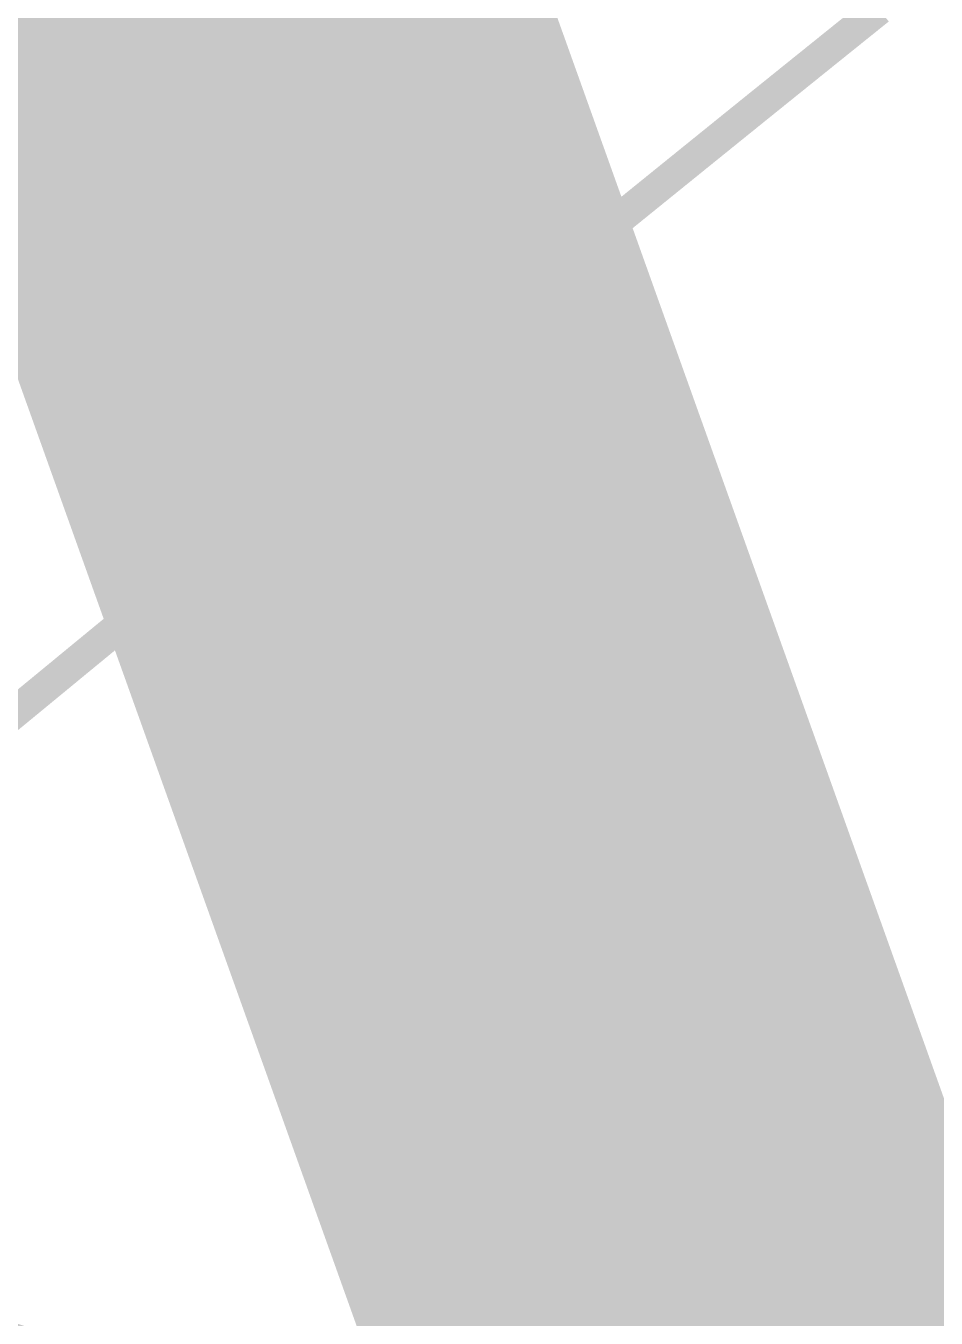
# Model space of a CAD drawing. Header units: inches. Extents: x -7 to 348, y -14 to 159.
# Drawn here: x 21.403 to 21.77, y 14.515 to 15.035 of the extents above; entities that cross this region are included whole.
import ezdxf

# ---------------------------------------------------------------- set-up
doc = ezdxf.new("R2010")
doc.units = ezdxf.units.IN
for name, color, linetype in [('Dimension', 6, 'Continuous'), ('Fabrication', 76, 'Continuous'), ('Mechanical 4', 56, 'Continuous'), ('Top Overlay', 2, 'Continuous')]:
    doc.layers.add(name, color=color, linetype=linetype)

msp = doc.modelspace()

# ---------------------------------------------------------------- linework, layer by layer
at = {"layer": 'Dimension'}
for points in [[(58.31, 19.467, 0.254, 0.254, 1), (13.31, 19.467, 0.254, 0.254, 1)], [(54.56034, 19.46693, 0.254, 0.254, 1), (17.06033, 19.46693, 0.254, 0.254, 1)]]:
    msp.add_lwpolyline(points, format="xyseb", close=True, dxfattribs=at)
at = {"layer": 'Fabrication'}
for points in [[(53.19355, 31.33267, 0.0127, 0.0127, -1.1671), (15.67509, 13.58703, 0.0127, 0.0127, 0)], [(53.19355, 31.33267, 0.0127, 0.0127, -1.1671), (15.67509, 13.58703, 0.0127, 0.0127, 0)], [(53.19355, 31.33267, 0.0127, 0.0127, -1.1671), (15.67509, 13.58703, 0.0127, 0.0127, 0)], [(53.19355, 31.33267, 0.0127, 0.0127, -1.1671), (15.67509, 13.58703, 0.0127, 0.0127, 0)], [(54.51115, 31.13829, 0.0127, 0.0127, -1.205705), (14.17745, 15.54998, 0.0127, 0.0127, 0)], [(54.51115, 31.13829, 0.0127, 0.0127, -1.205705), (14.17745, 15.54998, 0.0127, 0.0127, 0)], [(21.73041, 15.02848, 0.0127, 0.0127, 0), (21.74708, 15.04188, 0.0127, 0.0127, 0)], [(21.73041, 15.02848, 0.0127, 0.0127, 0), (21.74708, 15.04188, 0.0127, 0.0127, 0)], [(21.71514, 15.01619, 0.0127, 0.0127, 0), (21.73041, 15.02848, 0.0127, 0.0127, 0)], [(21.71514, 15.01619, 0.0127, 0.0127, 0), (21.73041, 15.02848, 0.0127, 0.0127, 0)], [(21.7006, 15.00447, 0.0127, 0.0127, 0), (21.71514, 15.01619, 0.0127, 0.0127, 0)], [(21.7006, 15.00447, 0.0127, 0.0127, 0), (21.71514, 15.01619, 0.0127, 0.0127, 0)], [(21.69871, 15.00295, 0.0127, 0.0127, 0), (21.7006, 15.00447, 0.0127, 0.0127, 0)], [(21.69871, 15.00295, 0.0127, 0.0127, 0), (21.7006, 15.00447, 0.0127, 0.0127, 0)], [(21.68831, 14.99455, 0.0127, 0.0127, 0), (21.69334, 14.99861, 0.0127, 0.0127, 0)], [(21.68831, 14.99455, 0.0127, 0.0127, 0), (21.69334, 14.99861, 0.0127, 0.0127, 0)], [(21.69334, 14.99861, 0.0127, 0.0127, 0), (21.69871, 15.00295, 0.0127, 0.0127, 0)], [(21.69334, 14.99861, 0.0127, 0.0127, 0), (21.69871, 15.00295, 0.0127, 0.0127, 0)], [(21.68329, 14.99049, 0.0127, 0.0127, 0), (21.68831, 14.99455, 0.0127, 0.0127, 0)], [(21.68329, 14.99049, 0.0127, 0.0127, 0), (21.68831, 14.99455, 0.0127, 0.0127, 0)], [(21.67829, 14.98645, 0.0127, 0.0127, 0), (21.68329, 14.99049, 0.0127, 0.0127, 0)], [(21.67829, 14.98645, 0.0127, 0.0127, 0), (21.68329, 14.99049, 0.0127, 0.0127, 0)], [(21.67331, 14.98243, 0.0127, 0.0127, 0), (21.67829, 14.98645, 0.0127, 0.0127, 0)], [(21.67331, 14.98243, 0.0127, 0.0127, 0), (21.67829, 14.98645, 0.0127, 0.0127, 0)], [(21.6634, 14.97441, 0.0127, 0.0127, 0), (21.66835, 14.97841, 0.0127, 0.0127, 0)], [(21.6634, 14.97441, 0.0127, 0.0127, 0), (21.66835, 14.97841, 0.0127, 0.0127, 0)], [(21.66835, 14.97841, 0.0127, 0.0127, 0), (21.67331, 14.98243, 0.0127, 0.0127, 0)], [(21.66835, 14.97841, 0.0127, 0.0127, 0), (21.67331, 14.98243, 0.0127, 0.0127, 0)], [(21.65847, 14.97042, 0.0127, 0.0127, 0), (21.6634, 14.97441, 0.0127, 0.0127, 0)], [(21.65847, 14.97042, 0.0127, 0.0127, 0), (21.6634, 14.97441, 0.0127, 0.0127, 0)], [(21.65355, 14.96644, 0.0127, 0.0127, 0), (21.65847, 14.97042, 0.0127, 0.0127, 0)], [(21.65355, 14.96644, 0.0127, 0.0127, 0), (21.65847, 14.97042, 0.0127, 0.0127, 0)], [(21.64378, 14.95853, 0.0127, 0.0127, 0), (21.64866, 14.96248, 0.0127, 0.0127, 0)], [(21.64378, 14.95853, 0.0127, 0.0127, 0), (21.64866, 14.96248, 0.0127, 0.0127, 0)], [(21.64866, 14.96248, 0.0127, 0.0127, 0), (21.65355, 14.96644, 0.0127, 0.0127, 0)], [(21.64866, 14.96248, 0.0127, 0.0127, 0), (21.65355, 14.96644, 0.0127, 0.0127, 0)], [(21.63892, 14.95459, 0.0127, 0.0127, 0), (21.64378, 14.95853, 0.0127, 0.0127, 0)], [(21.63892, 14.95459, 0.0127, 0.0127, 0), (21.64378, 14.95853, 0.0127, 0.0127, 0)], [(21.63407, 14.95067, 0.0127, 0.0127, 0), (21.63892, 14.95459, 0.0127, 0.0127, 0)], [(21.63407, 14.95067, 0.0127, 0.0127, 0), (21.63892, 14.95459, 0.0127, 0.0127, 0)], [(21.62444, 14.94286, 0.0127, 0.0127, 0), (21.62925, 14.94676, 0.0127, 0.0127, 0)], [(21.62444, 14.94286, 0.0127, 0.0127, 0), (21.62925, 14.94676, 0.0127, 0.0127, 0)], [(21.62925, 14.94676, 0.0127, 0.0127, 0), (21.63407, 14.95067, 0.0127, 0.0127, 0)], [(21.62925, 14.94676, 0.0127, 0.0127, 0), (21.63407, 14.95067, 0.0127, 0.0127, 0)], [(21.61964, 14.93897, 0.0127, 0.0127, 0), (21.62444, 14.94286, 0.0127, 0.0127, 0)], [(21.61964, 14.93897, 0.0127, 0.0127, 0), (21.62444, 14.94286, 0.0127, 0.0127, 0)], [(21.61487, 14.9351, 0.0127, 0.0127, 0), (21.61964, 14.93897, 0.0127, 0.0127, 0)], [(21.61487, 14.9351, 0.0127, 0.0127, 0), (21.61964, 14.93897, 0.0127, 0.0127, 0)], [(21.60537, 14.92739, 0.0127, 0.0127, 0), (21.61011, 14.93124, 0.0127, 0.0127, 0)], [(21.60537, 14.92739, 0.0127, 0.0127, 0), (21.61011, 14.93124, 0.0127, 0.0127, 0)], [(21.61011, 14.93124, 0.0127, 0.0127, 0), (21.61487, 14.9351, 0.0127, 0.0127, 0)], [(21.61011, 14.93124, 0.0127, 0.0127, 0), (21.61487, 14.9351, 0.0127, 0.0127, 0)], [(21.60094, 14.9238, 0.0127, 0.0127, 0), (21.60537, 14.92739, 0.0127, 0.0127, 0)], [(21.60094, 14.9238, 0.0127, 0.0127, 0), (21.60537, 14.92739, 0.0127, 0.0127, 0)], [(21.59213, 14.91664, 0.0127, 0.0127, 0), (21.59653, 14.92021, 0.0127, 0.0127, 0)], [(21.59213, 14.91664, 0.0127, 0.0127, 0), (21.59653, 14.92021, 0.0127, 0.0127, 0)], [(21.59653, 14.92021, 0.0127, 0.0127, 0), (21.60094, 14.9238, 0.0127, 0.0127, 0)], [(21.59653, 14.92021, 0.0127, 0.0127, 0), (21.60094, 14.9238, 0.0127, 0.0127, 0)], [(21.58775, 14.91308, 0.0127, 0.0127, 0), (21.59213, 14.91664, 0.0127, 0.0127, 0)], [(21.58775, 14.91308, 0.0127, 0.0127, 0), (21.59213, 14.91664, 0.0127, 0.0127, 0)], [(21.58338, 14.90953, 0.0127, 0.0127, 0), (21.58775, 14.91308, 0.0127, 0.0127, 0)], [(21.58338, 14.90953, 0.0127, 0.0127, 0), (21.58775, 14.91308, 0.0127, 0.0127, 0)], [(21.57469, 14.90246, 0.0127, 0.0127, 0), (21.57902, 14.90599, 0.0127, 0.0127, 0)], [(21.57469, 14.90246, 0.0127, 0.0127, 0), (21.57902, 14.90599, 0.0127, 0.0127, 0)], [(21.57902, 14.90599, 0.0127, 0.0127, 0), (21.58338, 14.90953, 0.0127, 0.0127, 0)], [(21.57902, 14.90599, 0.0127, 0.0127, 0), (21.58338, 14.90953, 0.0127, 0.0127, 0)], [(21.57037, 14.89895, 0.0127, 0.0127, 0), (21.57469, 14.90246, 0.0127, 0.0127, 0)], [(21.57037, 14.89895, 0.0127, 0.0127, 0), (21.57469, 14.90246, 0.0127, 0.0127, 0)], [(21.56177, 14.89195, 0.0127, 0.0127, 0), (21.56606, 14.89545, 0.0127, 0.0127, 0)], [(21.56177, 14.89195, 0.0127, 0.0127, 0), (21.56606, 14.89545, 0.0127, 0.0127, 0)], [(21.56606, 14.89545, 0.0127, 0.0127, 0), (21.57037, 14.89895, 0.0127, 0.0127, 0)], [(21.56606, 14.89545, 0.0127, 0.0127, 0), (21.57037, 14.89895, 0.0127, 0.0127, 0)], [(21.55749, 14.88847, 0.0127, 0.0127, 0), (21.56177, 14.89195, 0.0127, 0.0127, 0)], [(21.55749, 14.88847, 0.0127, 0.0127, 0), (21.56177, 14.89195, 0.0127, 0.0127, 0)], [(21.54898, 14.88154, 0.0127, 0.0127, 0), (21.55323, 14.885, 0.0127, 0.0127, 0)], [(21.54898, 14.88154, 0.0127, 0.0127, 0), (21.55323, 14.885, 0.0127, 0.0127, 0)], [(21.55323, 14.885, 0.0127, 0.0127, 0), (21.55749, 14.88847, 0.0127, 0.0127, 0)], [(21.55323, 14.885, 0.0127, 0.0127, 0), (21.55749, 14.88847, 0.0127, 0.0127, 0)], [(21.54475, 14.8781, 0.0127, 0.0127, 0), (21.54898, 14.88154, 0.0127, 0.0127, 0)], [(21.54475, 14.8781, 0.0127, 0.0127, 0), (21.54898, 14.88154, 0.0127, 0.0127, 0)], [(21.53633, 14.87124, 0.0127, 0.0127, 0), (21.54053, 14.87466, 0.0127, 0.0127, 0)], [(21.53633, 14.87124, 0.0127, 0.0127, 0), (21.54053, 14.87466, 0.0127, 0.0127, 0)], [(21.54053, 14.87466, 0.0127, 0.0127, 0), (21.54475, 14.8781, 0.0127, 0.0127, 0)], [(21.54053, 14.87466, 0.0127, 0.0127, 0), (21.54475, 14.8781, 0.0127, 0.0127, 0)], [(21.53214, 14.86782, 0.0127, 0.0127, 0), (21.53633, 14.87124, 0.0127, 0.0127, 0)], [(21.53214, 14.86782, 0.0127, 0.0127, 0), (21.53633, 14.87124, 0.0127, 0.0127, 0)], [(21.52382, 14.86103, 0.0127, 0.0127, 0), (21.52797, 14.86442, 0.0127, 0.0127, 0)], [(21.52382, 14.86103, 0.0127, 0.0127, 0), (21.52797, 14.86442, 0.0127, 0.0127, 0)], [(21.52797, 14.86442, 0.0127, 0.0127, 0), (21.53214, 14.86782, 0.0127, 0.0127, 0)], [(21.52797, 14.86442, 0.0127, 0.0127, 0), (21.53214, 14.86782, 0.0127, 0.0127, 0)], [(21.51555, 14.85428, 0.0127, 0.0127, 0), (21.51968, 14.85765, 0.0127, 0.0127, 0)], [(21.51555, 14.85428, 0.0127, 0.0127, 0), (21.51968, 14.85765, 0.0127, 0.0127, 0)], [(21.51968, 14.85765, 0.0127, 0.0127, 0), (21.52382, 14.86103, 0.0127, 0.0127, 0)], [(21.51968, 14.85765, 0.0127, 0.0127, 0), (21.52382, 14.86103, 0.0127, 0.0127, 0)], [(21.51171, 14.85115, 0.0127, 0.0127, 0), (21.51555, 14.85428, 0.0127, 0.0127, 0)], [(21.51171, 14.85115, 0.0127, 0.0127, 0), (21.51555, 14.85428, 0.0127, 0.0127, 0)], [(21.50408, 14.84491, 0.0127, 0.0127, 0), (21.50789, 14.84802, 0.0127, 0.0127, 0)], [(21.50408, 14.84491, 0.0127, 0.0127, 0), (21.50789, 14.84802, 0.0127, 0.0127, 0)], [(21.50789, 14.84802, 0.0127, 0.0127, 0), (21.51171, 14.85115, 0.0127, 0.0127, 0)], [(21.50789, 14.84802, 0.0127, 0.0127, 0), (21.51171, 14.85115, 0.0127, 0.0127, 0)], [(21.50028, 14.84181, 0.0127, 0.0127, 0), (21.50408, 14.84491, 0.0127, 0.0127, 0)], [(21.50028, 14.84181, 0.0127, 0.0127, 0), (21.50408, 14.84491, 0.0127, 0.0127, 0)], [(21.49273, 14.83563, 0.0127, 0.0127, 0), (21.4965, 14.83871, 0.0127, 0.0127, 0)], [(21.49273, 14.83563, 0.0127, 0.0127, 0), (21.4965, 14.83871, 0.0127, 0.0127, 0)], [(21.4965, 14.83871, 0.0127, 0.0127, 0), (21.50028, 14.84181, 0.0127, 0.0127, 0)], [(21.4965, 14.83871, 0.0127, 0.0127, 0), (21.50028, 14.84181, 0.0127, 0.0127, 0)], [(21.48523, 14.82949, 0.0127, 0.0127, 0), (21.48897, 14.83256, 0.0127, 0.0127, 0)], [(21.48523, 14.82949, 0.0127, 0.0127, 0), (21.48897, 14.83256, 0.0127, 0.0127, 0)], [(21.48897, 14.83256, 0.0127, 0.0127, 0), (21.49273, 14.83563, 0.0127, 0.0127, 0)], [(21.48897, 14.83256, 0.0127, 0.0127, 0), (21.49273, 14.83563, 0.0127, 0.0127, 0)], [(21.47778, 14.82339, 0.0127, 0.0127, 0), (21.4815, 14.82644, 0.0127, 0.0127, 0)], [(21.47778, 14.82339, 0.0127, 0.0127, 0), (21.4815, 14.82644, 0.0127, 0.0127, 0)], [(21.4815, 14.82644, 0.0127, 0.0127, 0), (21.48523, 14.82949, 0.0127, 0.0127, 0)], [(21.4815, 14.82644, 0.0127, 0.0127, 0), (21.48523, 14.82949, 0.0127, 0.0127, 0)], [(21.47407, 14.82036, 0.0127, 0.0127, 0), (21.47778, 14.82339, 0.0127, 0.0127, 0)], [(21.47407, 14.82036, 0.0127, 0.0127, 0), (21.47778, 14.82339, 0.0127, 0.0127, 0)], [(21.46671, 14.81432, 0.0127, 0.0127, 0), (21.47038, 14.81733, 0.0127, 0.0127, 0)], [(21.46671, 14.81432, 0.0127, 0.0127, 0), (21.47038, 14.81733, 0.0127, 0.0127, 0)], [(21.47038, 14.81733, 0.0127, 0.0127, 0), (21.47407, 14.82036, 0.0127, 0.0127, 0)], [(21.47038, 14.81733, 0.0127, 0.0127, 0), (21.47407, 14.82036, 0.0127, 0.0127, 0)], [(21.45939, 14.80832, 0.0127, 0.0127, 0), (21.46304, 14.81132, 0.0127, 0.0127, 0)], [(21.45939, 14.80832, 0.0127, 0.0127, 0), (21.46304, 14.81132, 0.0127, 0.0127, 0)], [(21.46304, 14.81132, 0.0127, 0.0127, 0), (21.46671, 14.81432, 0.0127, 0.0127, 0)], [(21.46304, 14.81132, 0.0127, 0.0127, 0), (21.46671, 14.81432, 0.0127, 0.0127, 0)], [(21.45575, 14.80533, 0.0127, 0.0127, 0), (21.45939, 14.80832, 0.0127, 0.0127, 0)], [(21.45575, 14.80533, 0.0127, 0.0127, 0), (21.45939, 14.80832, 0.0127, 0.0127, 0)], [(21.44851, 14.7994, 0.0127, 0.0127, 0), (21.45213, 14.80236, 0.0127, 0.0127, 0)], [(21.44851, 14.7994, 0.0127, 0.0127, 0), (21.45213, 14.80236, 0.0127, 0.0127, 0)], [(21.45213, 14.80236, 0.0127, 0.0127, 0), (21.45575, 14.80533, 0.0127, 0.0127, 0)], [(21.45213, 14.80236, 0.0127, 0.0127, 0), (21.45575, 14.80533, 0.0127, 0.0127, 0)], [(21.44133, 14.7935, 0.0127, 0.0127, 0), (21.44492, 14.79644, 0.0127, 0.0127, 0)], [(21.44133, 14.7935, 0.0127, 0.0127, 0), (21.44492, 14.79644, 0.0127, 0.0127, 0)], [(21.44492, 14.79644, 0.0127, 0.0127, 0), (21.44851, 14.7994, 0.0127, 0.0127, 0)], [(21.44492, 14.79644, 0.0127, 0.0127, 0), (21.44851, 14.7994, 0.0127, 0.0127, 0)], [(21.43445, 14.78784, 0.0127, 0.0127, 0), (21.43776, 14.79056, 0.0127, 0.0127, 0)], [(21.43445, 14.78784, 0.0127, 0.0127, 0), (21.43776, 14.79056, 0.0127, 0.0127, 0)], [(21.43776, 14.79056, 0.0127, 0.0127, 0), (21.44133, 14.7935, 0.0127, 0.0127, 0)], [(21.43776, 14.79056, 0.0127, 0.0127, 0), (21.44133, 14.7935, 0.0127, 0.0127, 0)], [(21.42787, 14.78243, 0.0127, 0.0127, 0), (21.43116, 14.78513, 0.0127, 0.0127, 0)], [(21.42787, 14.78243, 0.0127, 0.0127, 0), (21.43116, 14.78513, 0.0127, 0.0127, 0)], [(21.43116, 14.78513, 0.0127, 0.0127, 0), (21.43445, 14.78784, 0.0127, 0.0127, 0)], [(21.43116, 14.78513, 0.0127, 0.0127, 0), (21.43445, 14.78784, 0.0127, 0.0127, 0)], [(21.42134, 14.77706, 0.0127, 0.0127, 0), (21.4246, 14.77974, 0.0127, 0.0127, 0)], [(21.42134, 14.77706, 0.0127, 0.0127, 0), (21.4246, 14.77974, 0.0127, 0.0127, 0)], [(21.4246, 14.77974, 0.0127, 0.0127, 0), (21.42787, 14.78243, 0.0127, 0.0127, 0)], [(21.4246, 14.77974, 0.0127, 0.0127, 0), (21.42787, 14.78243, 0.0127, 0.0127, 0)], [(21.4161, 14.77274, 0.0127, 0.0127, 0), (21.4181, 14.77438, 0.0127, 0.0127, 0)], [(21.4161, 14.77274, 0.0127, 0.0127, 0), (21.4181, 14.77438, 0.0127, 0.0127, 0)], [(21.4181, 14.77438, 0.0127, 0.0127, 0), (21.42134, 14.77706, 0.0127, 0.0127, 0)], [(21.4181, 14.77438, 0.0127, 0.0127, 0), (21.42134, 14.77706, 0.0127, 0.0127, 0)], [(21.38589, 14.74788, 0.0127, 0.0127, 0), (21.4161, 14.77274, 0.0127, 0.0127, 0)], [(21.38589, 14.74788, 0.0127, 0.0127, 0), (21.4161, 14.77274, 0.0127, 0.0127, 0)], [(21.1478, 14.54998, 0.0127, 0.0127, -0.308543), (21.84604, 14.07377, 0.0127, 0.0127, 0)], [(21.1478, 14.54998, 0.0127, 0.0127, -0.308543), (21.84604, 14.07377, 0.0127, 0.0127, 0)], [(21.1478, 14.54998, 0.0127, 0.0127, -0.308543), (21.84604, 14.07377, 0.0127, 0.0127, 0)], [(21.1478, 14.54998, 0.0127, 0.0127, -0.308543), (21.84604, 14.07377, 0.0127, 0.0127, 0)]]:
    msp.add_lwpolyline(points, format="xyseb", dxfattribs=at)
for points in [[(21.72724, 15.02848, 0.00635, 0.00635, 1), (21.73359, 15.02848, 0.00635, 0.00635, 1)], [(21.72724, 15.02848, 0.00635, 0.00635, 1), (21.73359, 15.02848, 0.00635, 0.00635, 1)], [(21.72724, 15.02848, 0.00635, 0.00635, 1), (21.73359, 15.02848, 0.00635, 0.00635, 1)], [(21.72724, 15.02848, 0.00635, 0.00635, 1), (21.73359, 15.02848, 0.00635, 0.00635, 1)], [(21.71197, 15.01619, 0.00635, 0.00635, 1), (21.71832, 15.01619, 0.00635, 0.00635, 1)], [(21.71197, 15.01619, 0.00635, 0.00635, 1), (21.71832, 15.01619, 0.00635, 0.00635, 1)], [(21.71197, 15.01619, 0.00635, 0.00635, 1), (21.71832, 15.01619, 0.00635, 0.00635, 1)], [(21.71197, 15.01619, 0.00635, 0.00635, 1), (21.71832, 15.01619, 0.00635, 0.00635, 1)], [(21.69743, 15.00447, 0.00635, 0.00635, 1), (21.70378, 15.00447, 0.00635, 0.00635, 1)], [(21.69743, 15.00447, 0.00635, 0.00635, 1), (21.70378, 15.00447, 0.00635, 0.00635, 1)], [(21.69743, 15.00447, 0.00635, 0.00635, 1), (21.70378, 15.00447, 0.00635, 0.00635, 1)], [(21.69743, 15.00447, 0.00635, 0.00635, 1), (21.70378, 15.00447, 0.00635, 0.00635, 1)], [(21.69017, 14.99861, 0.00635, 0.00635, 1), (21.69652, 14.99861, 0.00635, 0.00635, 1)], [(21.69017, 14.99861, 0.00635, 0.00635, 1), (21.69652, 14.99861, 0.00635, 0.00635, 1)], [(21.69017, 14.99861, 0.00635, 0.00635, 1), (21.69652, 14.99861, 0.00635, 0.00635, 1)], [(21.69017, 14.99861, 0.00635, 0.00635, 1), (21.69652, 14.99861, 0.00635, 0.00635, 1)], [(21.69554, 15.00295, 0.00635, 0.00635, 1), (21.70189, 15.00295, 0.00635, 0.00635, 1)], [(21.69554, 15.00295, 0.00635, 0.00635, 1), (21.70189, 15.00295, 0.00635, 0.00635, 1)], [(21.69554, 15.00295, 0.00635, 0.00635, 1), (21.70189, 15.00295, 0.00635, 0.00635, 1)], [(21.69554, 15.00295, 0.00635, 0.00635, 1), (21.70189, 15.00295, 0.00635, 0.00635, 1)], [(21.68514, 14.99455, 0.00635, 0.00635, 1), (21.69149, 14.99455, 0.00635, 0.00635, 1)], [(21.68514, 14.99455, 0.00635, 0.00635, 1), (21.69149, 14.99455, 0.00635, 0.00635, 1)], [(21.68514, 14.99455, 0.00635, 0.00635, 1), (21.69149, 14.99455, 0.00635, 0.00635, 1)], [(21.68514, 14.99455, 0.00635, 0.00635, 1), (21.69149, 14.99455, 0.00635, 0.00635, 1)], [(21.68012, 14.99049, 0.00635, 0.00635, 1), (21.68647, 14.99049, 0.00635, 0.00635, 1)], [(21.68012, 14.99049, 0.00635, 0.00635, 1), (21.68647, 14.99049, 0.00635, 0.00635, 1)], [(21.68012, 14.99049, 0.00635, 0.00635, 1), (21.68647, 14.99049, 0.00635, 0.00635, 1)], [(21.68012, 14.99049, 0.00635, 0.00635, 1), (21.68647, 14.99049, 0.00635, 0.00635, 1)], [(21.67512, 14.98645, 0.00635, 0.00635, 1), (21.68147, 14.98645, 0.00635, 0.00635, 1)], [(21.67512, 14.98645, 0.00635, 0.00635, 1), (21.68147, 14.98645, 0.00635, 0.00635, 1)], [(21.67512, 14.98645, 0.00635, 0.00635, 1), (21.68147, 14.98645, 0.00635, 0.00635, 1)], [(21.67512, 14.98645, 0.00635, 0.00635, 1), (21.68147, 14.98645, 0.00635, 0.00635, 1)], [(21.66517, 14.97841, 0.00635, 0.00635, 1), (21.67152, 14.97841, 0.00635, 0.00635, 1)], [(21.66517, 14.97841, 0.00635, 0.00635, 1), (21.67152, 14.97841, 0.00635, 0.00635, 1)], [(21.66517, 14.97841, 0.00635, 0.00635, 1), (21.67152, 14.97841, 0.00635, 0.00635, 1)], [(21.66517, 14.97841, 0.00635, 0.00635, 1), (21.67152, 14.97841, 0.00635, 0.00635, 1)], [(21.67013, 14.98243, 0.00635, 0.00635, 1), (21.67648, 14.98243, 0.00635, 0.00635, 1)], [(21.67013, 14.98243, 0.00635, 0.00635, 1), (21.67648, 14.98243, 0.00635, 0.00635, 1)], [(21.67013, 14.98243, 0.00635, 0.00635, 1), (21.67648, 14.98243, 0.00635, 0.00635, 1)], [(21.67013, 14.98243, 0.00635, 0.00635, 1), (21.67648, 14.98243, 0.00635, 0.00635, 1)], [(21.66022, 14.97441, 0.00635, 0.00635, 1), (21.66657, 14.97441, 0.00635, 0.00635, 1)], [(21.66022, 14.97441, 0.00635, 0.00635, 1), (21.66657, 14.97441, 0.00635, 0.00635, 1)], [(21.66022, 14.97441, 0.00635, 0.00635, 1), (21.66657, 14.97441, 0.00635, 0.00635, 1)], [(21.66022, 14.97441, 0.00635, 0.00635, 1), (21.66657, 14.97441, 0.00635, 0.00635, 1)], [(21.65529, 14.97042, 0.00635, 0.00635, 1), (21.66164, 14.97042, 0.00635, 0.00635, 1)], [(21.65529, 14.97042, 0.00635, 0.00635, 1), (21.66164, 14.97042, 0.00635, 0.00635, 1)], [(21.65529, 14.97042, 0.00635, 0.00635, 1), (21.66164, 14.97042, 0.00635, 0.00635, 1)], [(21.65529, 14.97042, 0.00635, 0.00635, 1), (21.66164, 14.97042, 0.00635, 0.00635, 1)], [(21.64548, 14.96248, 0.00635, 0.00635, 1), (21.65183, 14.96248, 0.00635, 0.00635, 1)], [(21.64548, 14.96248, 0.00635, 0.00635, 1), (21.65183, 14.96248, 0.00635, 0.00635, 1)], [(21.64548, 14.96248, 0.00635, 0.00635, 1), (21.65183, 14.96248, 0.00635, 0.00635, 1)], [(21.64548, 14.96248, 0.00635, 0.00635, 1), (21.65183, 14.96248, 0.00635, 0.00635, 1)], [(21.65038, 14.96644, 0.00635, 0.00635, 1), (21.65673, 14.96644, 0.00635, 0.00635, 1)], [(21.65038, 14.96644, 0.00635, 0.00635, 1), (21.65673, 14.96644, 0.00635, 0.00635, 1)], [(21.65038, 14.96644, 0.00635, 0.00635, 1), (21.65673, 14.96644, 0.00635, 0.00635, 1)], [(21.65038, 14.96644, 0.00635, 0.00635, 1), (21.65673, 14.96644, 0.00635, 0.00635, 1)], [(21.6406, 14.95853, 0.00635, 0.00635, 1), (21.64695, 14.95853, 0.00635, 0.00635, 1)], [(21.6406, 14.95853, 0.00635, 0.00635, 1), (21.64695, 14.95853, 0.00635, 0.00635, 1)], [(21.6406, 14.95853, 0.00635, 0.00635, 1), (21.64695, 14.95853, 0.00635, 0.00635, 1)], [(21.6406, 14.95853, 0.00635, 0.00635, 1), (21.64695, 14.95853, 0.00635, 0.00635, 1)], [(21.63574, 14.95459, 0.00635, 0.00635, 1), (21.64209, 14.95459, 0.00635, 0.00635, 1)], [(21.63574, 14.95459, 0.00635, 0.00635, 1), (21.64209, 14.95459, 0.00635, 0.00635, 1)], [(21.63574, 14.95459, 0.00635, 0.00635, 1), (21.64209, 14.95459, 0.00635, 0.00635, 1)], [(21.63574, 14.95459, 0.00635, 0.00635, 1), (21.64209, 14.95459, 0.00635, 0.00635, 1)], [(21.62607, 14.94676, 0.00635, 0.00635, 1), (21.63242, 14.94676, 0.00635, 0.00635, 1)], [(21.62607, 14.94676, 0.00635, 0.00635, 1), (21.63242, 14.94676, 0.00635, 0.00635, 1)], [(21.62607, 14.94676, 0.00635, 0.00635, 1), (21.63242, 14.94676, 0.00635, 0.00635, 1)], [(21.62607, 14.94676, 0.00635, 0.00635, 1), (21.63242, 14.94676, 0.00635, 0.00635, 1)], [(21.6309, 14.95067, 0.00635, 0.00635, 1), (21.63725, 14.95067, 0.00635, 0.00635, 1)], [(21.6309, 14.95067, 0.00635, 0.00635, 1), (21.63725, 14.95067, 0.00635, 0.00635, 1)], [(21.6309, 14.95067, 0.00635, 0.00635, 1), (21.63725, 14.95067, 0.00635, 0.00635, 1)], [(21.6309, 14.95067, 0.00635, 0.00635, 1), (21.63725, 14.95067, 0.00635, 0.00635, 1)], [(21.62126, 14.94286, 0.00635, 0.00635, 1), (21.62761, 14.94286, 0.00635, 0.00635, 1)], [(21.62126, 14.94286, 0.00635, 0.00635, 1), (21.62761, 14.94286, 0.00635, 0.00635, 1)], [(21.62126, 14.94286, 0.00635, 0.00635, 1), (21.62761, 14.94286, 0.00635, 0.00635, 1)], [(21.62126, 14.94286, 0.00635, 0.00635, 1), (21.62761, 14.94286, 0.00635, 0.00635, 1)], [(21.61647, 14.93897, 0.00635, 0.00635, 1), (21.62282, 14.93897, 0.00635, 0.00635, 1)], [(21.61647, 14.93897, 0.00635, 0.00635, 1), (21.62282, 14.93897, 0.00635, 0.00635, 1)], [(21.61647, 14.93897, 0.00635, 0.00635, 1), (21.62282, 14.93897, 0.00635, 0.00635, 1)], [(21.61647, 14.93897, 0.00635, 0.00635, 1), (21.62282, 14.93897, 0.00635, 0.00635, 1)], [(21.60694, 14.93124, 0.00635, 0.00635, 1), (21.61329, 14.93124, 0.00635, 0.00635, 1)], [(21.60694, 14.93124, 0.00635, 0.00635, 1), (21.61329, 14.93124, 0.00635, 0.00635, 1)], [(21.60694, 14.93124, 0.00635, 0.00635, 1), (21.61329, 14.93124, 0.00635, 0.00635, 1)], [(21.60694, 14.93124, 0.00635, 0.00635, 1), (21.61329, 14.93124, 0.00635, 0.00635, 1)], [(21.61169, 14.9351, 0.00635, 0.00635, 1), (21.61804, 14.9351, 0.00635, 0.00635, 1)], [(21.61169, 14.9351, 0.00635, 0.00635, 1), (21.61804, 14.9351, 0.00635, 0.00635, 1)], [(21.61169, 14.9351, 0.00635, 0.00635, 1), (21.61804, 14.9351, 0.00635, 0.00635, 1)], [(21.61169, 14.9351, 0.00635, 0.00635, 1), (21.61804, 14.9351, 0.00635, 0.00635, 1)], [(21.60219, 14.92739, 0.00635, 0.00635, 1), (21.60854, 14.92739, 0.00635, 0.00635, 1)], [(21.60219, 14.92739, 0.00635, 0.00635, 1), (21.60854, 14.92739, 0.00635, 0.00635, 1)], [(21.60219, 14.92739, 0.00635, 0.00635, 1), (21.60854, 14.92739, 0.00635, 0.00635, 1)], [(21.60219, 14.92739, 0.00635, 0.00635, 1), (21.60854, 14.92739, 0.00635, 0.00635, 1)], [(21.59335, 14.92021, 0.00635, 0.00635, 1), (21.5997, 14.92021, 0.00635, 0.00635, 1)], [(21.59335, 14.92021, 0.00635, 0.00635, 1), (21.5997, 14.92021, 0.00635, 0.00635, 1)], [(21.59335, 14.92021, 0.00635, 0.00635, 1), (21.5997, 14.92021, 0.00635, 0.00635, 1)], [(21.59335, 14.92021, 0.00635, 0.00635, 1), (21.5997, 14.92021, 0.00635, 0.00635, 1)], [(21.59777, 14.9238, 0.00635, 0.00635, 1), (21.60412, 14.9238, 0.00635, 0.00635, 1)], [(21.59777, 14.9238, 0.00635, 0.00635, 1), (21.60412, 14.9238, 0.00635, 0.00635, 1)], [(21.59777, 14.9238, 0.00635, 0.00635, 1), (21.60412, 14.9238, 0.00635, 0.00635, 1)], [(21.59777, 14.9238, 0.00635, 0.00635, 1), (21.60412, 14.9238, 0.00635, 0.00635, 1)], [(21.58895, 14.91664, 0.00635, 0.00635, 1), (21.5953, 14.91664, 0.00635, 0.00635, 1)], [(21.58895, 14.91664, 0.00635, 0.00635, 1), (21.5953, 14.91664, 0.00635, 0.00635, 1)], [(21.58895, 14.91664, 0.00635, 0.00635, 1), (21.5953, 14.91664, 0.00635, 0.00635, 1)], [(21.58895, 14.91664, 0.00635, 0.00635, 1), (21.5953, 14.91664, 0.00635, 0.00635, 1)], [(21.58457, 14.91308, 0.00635, 0.00635, 1), (21.59092, 14.91308, 0.00635, 0.00635, 1)], [(21.58457, 14.91308, 0.00635, 0.00635, 1), (21.59092, 14.91308, 0.00635, 0.00635, 1)], [(21.58457, 14.91308, 0.00635, 0.00635, 1), (21.59092, 14.91308, 0.00635, 0.00635, 1)], [(21.58457, 14.91308, 0.00635, 0.00635, 1), (21.59092, 14.91308, 0.00635, 0.00635, 1)], [(21.57585, 14.90599, 0.00635, 0.00635, 1), (21.5822, 14.90599, 0.00635, 0.00635, 1)], [(21.57585, 14.90599, 0.00635, 0.00635, 1), (21.5822, 14.90599, 0.00635, 0.00635, 1)], [(21.57585, 14.90599, 0.00635, 0.00635, 1), (21.5822, 14.90599, 0.00635, 0.00635, 1)], [(21.57585, 14.90599, 0.00635, 0.00635, 1), (21.5822, 14.90599, 0.00635, 0.00635, 1)], [(21.5802, 14.90953, 0.00635, 0.00635, 1), (21.58655, 14.90953, 0.00635, 0.00635, 1)], [(21.5802, 14.90953, 0.00635, 0.00635, 1), (21.58655, 14.90953, 0.00635, 0.00635, 1)], [(21.5802, 14.90953, 0.00635, 0.00635, 1), (21.58655, 14.90953, 0.00635, 0.00635, 1)], [(21.5802, 14.90953, 0.00635, 0.00635, 1), (21.58655, 14.90953, 0.00635, 0.00635, 1)], [(21.57151, 14.90246, 0.00635, 0.00635, 1), (21.57786, 14.90246, 0.00635, 0.00635, 1)], [(21.57151, 14.90246, 0.00635, 0.00635, 1), (21.57786, 14.90246, 0.00635, 0.00635, 1)], [(21.57151, 14.90246, 0.00635, 0.00635, 1), (21.57786, 14.90246, 0.00635, 0.00635, 1)], [(21.57151, 14.90246, 0.00635, 0.00635, 1), (21.57786, 14.90246, 0.00635, 0.00635, 1)], [(21.56288, 14.89545, 0.00635, 0.00635, 1), (21.56923, 14.89545, 0.00635, 0.00635, 1)], [(21.56288, 14.89545, 0.00635, 0.00635, 1), (21.56923, 14.89545, 0.00635, 0.00635, 1)], [(21.56288, 14.89545, 0.00635, 0.00635, 1), (21.56923, 14.89545, 0.00635, 0.00635, 1)], [(21.56288, 14.89545, 0.00635, 0.00635, 1), (21.56923, 14.89545, 0.00635, 0.00635, 1)], [(21.56719, 14.89895, 0.00635, 0.00635, 1), (21.57354, 14.89895, 0.00635, 0.00635, 1)], [(21.56719, 14.89895, 0.00635, 0.00635, 1), (21.57354, 14.89895, 0.00635, 0.00635, 1)], [(21.56719, 14.89895, 0.00635, 0.00635, 1), (21.57354, 14.89895, 0.00635, 0.00635, 1)], [(21.56719, 14.89895, 0.00635, 0.00635, 1), (21.57354, 14.89895, 0.00635, 0.00635, 1)], [(21.55859, 14.89195, 0.00635, 0.00635, 1), (21.56494, 14.89195, 0.00635, 0.00635, 1)], [(21.55859, 14.89195, 0.00635, 0.00635, 1), (21.56494, 14.89195, 0.00635, 0.00635, 1)], [(21.55859, 14.89195, 0.00635, 0.00635, 1), (21.56494, 14.89195, 0.00635, 0.00635, 1)], [(21.55859, 14.89195, 0.00635, 0.00635, 1), (21.56494, 14.89195, 0.00635, 0.00635, 1)], [(21.55005, 14.885, 0.00635, 0.00635, 1), (21.5564, 14.885, 0.00635, 0.00635, 1)], [(21.55005, 14.885, 0.00635, 0.00635, 1), (21.5564, 14.885, 0.00635, 0.00635, 1)], [(21.55005, 14.885, 0.00635, 0.00635, 1), (21.5564, 14.885, 0.00635, 0.00635, 1)], [(21.55005, 14.885, 0.00635, 0.00635, 1), (21.5564, 14.885, 0.00635, 0.00635, 1)], [(21.55431, 14.88847, 0.00635, 0.00635, 1), (21.56066, 14.88847, 0.00635, 0.00635, 1)], [(21.55431, 14.88847, 0.00635, 0.00635, 1), (21.56066, 14.88847, 0.00635, 0.00635, 1)], [(21.55431, 14.88847, 0.00635, 0.00635, 1), (21.56066, 14.88847, 0.00635, 0.00635, 1)], [(21.55431, 14.88847, 0.00635, 0.00635, 1), (21.56066, 14.88847, 0.00635, 0.00635, 1)], [(21.5458, 14.88154, 0.00635, 0.00635, 1), (21.55215, 14.88154, 0.00635, 0.00635, 1)], [(21.5458, 14.88154, 0.00635, 0.00635, 1), (21.55215, 14.88154, 0.00635, 0.00635, 1)], [(21.5458, 14.88154, 0.00635, 0.00635, 1), (21.55215, 14.88154, 0.00635, 0.00635, 1)], [(21.5458, 14.88154, 0.00635, 0.00635, 1), (21.55215, 14.88154, 0.00635, 0.00635, 1)], [(21.53736, 14.87466, 0.00635, 0.00635, 1), (21.54371, 14.87466, 0.00635, 0.00635, 1)], [(21.53736, 14.87466, 0.00635, 0.00635, 1), (21.54371, 14.87466, 0.00635, 0.00635, 1)], [(21.53736, 14.87466, 0.00635, 0.00635, 1), (21.54371, 14.87466, 0.00635, 0.00635, 1)], [(21.53736, 14.87466, 0.00635, 0.00635, 1), (21.54371, 14.87466, 0.00635, 0.00635, 1)], [(21.54157, 14.8781, 0.00635, 0.00635, 1), (21.54792, 14.8781, 0.00635, 0.00635, 1)], [(21.54157, 14.8781, 0.00635, 0.00635, 1), (21.54792, 14.8781, 0.00635, 0.00635, 1)], [(21.54157, 14.8781, 0.00635, 0.00635, 1), (21.54792, 14.8781, 0.00635, 0.00635, 1)], [(21.54157, 14.8781, 0.00635, 0.00635, 1), (21.54792, 14.8781, 0.00635, 0.00635, 1)], [(21.53315, 14.87124, 0.00635, 0.00635, 1), (21.5395, 14.87124, 0.00635, 0.00635, 1)], [(21.53315, 14.87124, 0.00635, 0.00635, 1), (21.5395, 14.87124, 0.00635, 0.00635, 1)], [(21.53315, 14.87124, 0.00635, 0.00635, 1), (21.5395, 14.87124, 0.00635, 0.00635, 1)], [(21.53315, 14.87124, 0.00635, 0.00635, 1), (21.5395, 14.87124, 0.00635, 0.00635, 1)], [(21.5248, 14.86442, 0.00635, 0.00635, 1), (21.53115, 14.86442, 0.00635, 0.00635, 1)], [(21.5248, 14.86442, 0.00635, 0.00635, 1), (21.53115, 14.86442, 0.00635, 0.00635, 1)], [(21.5248, 14.86442, 0.00635, 0.00635, 1), (21.53115, 14.86442, 0.00635, 0.00635, 1)], [(21.5248, 14.86442, 0.00635, 0.00635, 1), (21.53115, 14.86442, 0.00635, 0.00635, 1)], [(21.52897, 14.86782, 0.00635, 0.00635, 1), (21.53532, 14.86782, 0.00635, 0.00635, 1)], [(21.52897, 14.86782, 0.00635, 0.00635, 1), (21.53532, 14.86782, 0.00635, 0.00635, 1)], [(21.52897, 14.86782, 0.00635, 0.00635, 1), (21.53532, 14.86782, 0.00635, 0.00635, 1)], [(21.52897, 14.86782, 0.00635, 0.00635, 1), (21.53532, 14.86782, 0.00635, 0.00635, 1)], [(21.5165, 14.85765, 0.00635, 0.00635, 1), (21.52285, 14.85765, 0.00635, 0.00635, 1)], [(21.5165, 14.85765, 0.00635, 0.00635, 1), (21.52285, 14.85765, 0.00635, 0.00635, 1)], [(21.5165, 14.85765, 0.00635, 0.00635, 1), (21.52285, 14.85765, 0.00635, 0.00635, 1)], [(21.5165, 14.85765, 0.00635, 0.00635, 1), (21.52285, 14.85765, 0.00635, 0.00635, 1)], [(21.52064, 14.86103, 0.00635, 0.00635, 1), (21.52699, 14.86103, 0.00635, 0.00635, 1)], [(21.52064, 14.86103, 0.00635, 0.00635, 1), (21.52699, 14.86103, 0.00635, 0.00635, 1)], [(21.52064, 14.86103, 0.00635, 0.00635, 1), (21.52699, 14.86103, 0.00635, 0.00635, 1)], [(21.52064, 14.86103, 0.00635, 0.00635, 1), (21.52699, 14.86103, 0.00635, 0.00635, 1)], [(21.51238, 14.85428, 0.00635, 0.00635, 1), (21.51873, 14.85428, 0.00635, 0.00635, 1)], [(21.51238, 14.85428, 0.00635, 0.00635, 1), (21.51873, 14.85428, 0.00635, 0.00635, 1)], [(21.51238, 14.85428, 0.00635, 0.00635, 1), (21.51873, 14.85428, 0.00635, 0.00635, 1)], [(21.51238, 14.85428, 0.00635, 0.00635, 1), (21.51873, 14.85428, 0.00635, 0.00635, 1)], [(21.50472, 14.84802, 0.00635, 0.00635, 1), (21.51107, 14.84802, 0.00635, 0.00635, 1)], [(21.50472, 14.84802, 0.00635, 0.00635, 1), (21.51107, 14.84802, 0.00635, 0.00635, 1)], [(21.50472, 14.84802, 0.00635, 0.00635, 1), (21.51107, 14.84802, 0.00635, 0.00635, 1)], [(21.50472, 14.84802, 0.00635, 0.00635, 1), (21.51107, 14.84802, 0.00635, 0.00635, 1)], [(21.50854, 14.85115, 0.00635, 0.00635, 1), (21.51489, 14.85115, 0.00635, 0.00635, 1)], [(21.50854, 14.85115, 0.00635, 0.00635, 1), (21.51489, 14.85115, 0.00635, 0.00635, 1)], [(21.50854, 14.85115, 0.00635, 0.00635, 1), (21.51489, 14.85115, 0.00635, 0.00635, 1)], [(21.50854, 14.85115, 0.00635, 0.00635, 1), (21.51489, 14.85115, 0.00635, 0.00635, 1)], [(21.50091, 14.84491, 0.00635, 0.00635, 1), (21.50726, 14.84491, 0.00635, 0.00635, 1)], [(21.50091, 14.84491, 0.00635, 0.00635, 1), (21.50726, 14.84491, 0.00635, 0.00635, 1)], [(21.50091, 14.84491, 0.00635, 0.00635, 1), (21.50726, 14.84491, 0.00635, 0.00635, 1)], [(21.50091, 14.84491, 0.00635, 0.00635, 1), (21.50726, 14.84491, 0.00635, 0.00635, 1)], [(21.49333, 14.83871, 0.00635, 0.00635, 1), (21.49968, 14.83871, 0.00635, 0.00635, 1)], [(21.49333, 14.83871, 0.00635, 0.00635, 1), (21.49968, 14.83871, 0.00635, 0.00635, 1)], [(21.49333, 14.83871, 0.00635, 0.00635, 1), (21.49968, 14.83871, 0.00635, 0.00635, 1)], [(21.49333, 14.83871, 0.00635, 0.00635, 1), (21.49968, 14.83871, 0.00635, 0.00635, 1)], [(21.49711, 14.84181, 0.00635, 0.00635, 1), (21.50346, 14.84181, 0.00635, 0.00635, 1)], [(21.49711, 14.84181, 0.00635, 0.00635, 1), (21.50346, 14.84181, 0.00635, 0.00635, 1)], [(21.49711, 14.84181, 0.00635, 0.00635, 1), (21.50346, 14.84181, 0.00635, 0.00635, 1)], [(21.49711, 14.84181, 0.00635, 0.00635, 1), (21.50346, 14.84181, 0.00635, 0.00635, 1)], [(21.4858, 14.83256, 0.00635, 0.00635, 1), (21.49215, 14.83256, 0.00635, 0.00635, 1)], [(21.4858, 14.83256, 0.00635, 0.00635, 1), (21.49215, 14.83256, 0.00635, 0.00635, 1)], [(21.4858, 14.83256, 0.00635, 0.00635, 1), (21.49215, 14.83256, 0.00635, 0.00635, 1)], [(21.4858, 14.83256, 0.00635, 0.00635, 1), (21.49215, 14.83256, 0.00635, 0.00635, 1)], [(21.48956, 14.83563, 0.00635, 0.00635, 1), (21.49591, 14.83563, 0.00635, 0.00635, 1)], [(21.48956, 14.83563, 0.00635, 0.00635, 1), (21.49591, 14.83563, 0.00635, 0.00635, 1)], [(21.48956, 14.83563, 0.00635, 0.00635, 1), (21.49591, 14.83563, 0.00635, 0.00635, 1)], [(21.48956, 14.83563, 0.00635, 0.00635, 1), (21.49591, 14.83563, 0.00635, 0.00635, 1)], [(21.47832, 14.82644, 0.00635, 0.00635, 1), (21.48467, 14.82644, 0.00635, 0.00635, 1)], [(21.47832, 14.82644, 0.00635, 0.00635, 1), (21.48467, 14.82644, 0.00635, 0.00635, 1)], [(21.47832, 14.82644, 0.00635, 0.00635, 1), (21.48467, 14.82644, 0.00635, 0.00635, 1)], [(21.47832, 14.82644, 0.00635, 0.00635, 1), (21.48467, 14.82644, 0.00635, 0.00635, 1)], [(21.48205, 14.82949, 0.00635, 0.00635, 1), (21.4884, 14.82949, 0.00635, 0.00635, 1)], [(21.48205, 14.82949, 0.00635, 0.00635, 1), (21.4884, 14.82949, 0.00635, 0.00635, 1)], [(21.48205, 14.82949, 0.00635, 0.00635, 1), (21.4884, 14.82949, 0.00635, 0.00635, 1)], [(21.48205, 14.82949, 0.00635, 0.00635, 1), (21.4884, 14.82949, 0.00635, 0.00635, 1)], [(21.47461, 14.82339, 0.00635, 0.00635, 1), (21.48096, 14.82339, 0.00635, 0.00635, 1)], [(21.47461, 14.82339, 0.00635, 0.00635, 1), (21.48096, 14.82339, 0.00635, 0.00635, 1)], [(21.47461, 14.82339, 0.00635, 0.00635, 1), (21.48096, 14.82339, 0.00635, 0.00635, 1)], [(21.47461, 14.82339, 0.00635, 0.00635, 1), (21.48096, 14.82339, 0.00635, 0.00635, 1)], [(21.46721, 14.81733, 0.00635, 0.00635, 1), (21.47356, 14.81733, 0.00635, 0.00635, 1)], [(21.46721, 14.81733, 0.00635, 0.00635, 1), (21.47356, 14.81733, 0.00635, 0.00635, 1)], [(21.46721, 14.81733, 0.00635, 0.00635, 1), (21.47356, 14.81733, 0.00635, 0.00635, 1)], [(21.46721, 14.81733, 0.00635, 0.00635, 1), (21.47356, 14.81733, 0.00635, 0.00635, 1)], [(21.4709, 14.82036, 0.00635, 0.00635, 1), (21.47725, 14.82036, 0.00635, 0.00635, 1)], [(21.4709, 14.82036, 0.00635, 0.00635, 1), (21.47725, 14.82036, 0.00635, 0.00635, 1)], [(21.4709, 14.82036, 0.00635, 0.00635, 1), (21.47725, 14.82036, 0.00635, 0.00635, 1)], [(21.4709, 14.82036, 0.00635, 0.00635, 1), (21.47725, 14.82036, 0.00635, 0.00635, 1)], [(21.45987, 14.81132, 0.00635, 0.00635, 1), (21.46622, 14.81132, 0.00635, 0.00635, 1)], [(21.45987, 14.81132, 0.00635, 0.00635, 1), (21.46622, 14.81132, 0.00635, 0.00635, 1)], [(21.45987, 14.81132, 0.00635, 0.00635, 1), (21.46622, 14.81132, 0.00635, 0.00635, 1)], [(21.45987, 14.81132, 0.00635, 0.00635, 1), (21.46622, 14.81132, 0.00635, 0.00635, 1)], [(21.46353, 14.81432, 0.00635, 0.00635, 1), (21.46988, 14.81432, 0.00635, 0.00635, 1)], [(21.46353, 14.81432, 0.00635, 0.00635, 1), (21.46988, 14.81432, 0.00635, 0.00635, 1)], [(21.46353, 14.81432, 0.00635, 0.00635, 1), (21.46988, 14.81432, 0.00635, 0.00635, 1)], [(21.46353, 14.81432, 0.00635, 0.00635, 1), (21.46988, 14.81432, 0.00635, 0.00635, 1)], [(21.45622, 14.80832, 0.00635, 0.00635, 1), (21.46257, 14.80832, 0.00635, 0.00635, 1)], [(21.45622, 14.80832, 0.00635, 0.00635, 1), (21.46257, 14.80832, 0.00635, 0.00635, 1)], [(21.45622, 14.80832, 0.00635, 0.00635, 1), (21.46257, 14.80832, 0.00635, 0.00635, 1)], [(21.45622, 14.80832, 0.00635, 0.00635, 1), (21.46257, 14.80832, 0.00635, 0.00635, 1)], [(21.44895, 14.80236, 0.00635, 0.00635, 1), (21.4553, 14.80236, 0.00635, 0.00635, 1)], [(21.44895, 14.80236, 0.00635, 0.00635, 1), (21.4553, 14.80236, 0.00635, 0.00635, 1)], [(21.44895, 14.80236, 0.00635, 0.00635, 1), (21.4553, 14.80236, 0.00635, 0.00635, 1)], [(21.44895, 14.80236, 0.00635, 0.00635, 1), (21.4553, 14.80236, 0.00635, 0.00635, 1)], [(21.45258, 14.80533, 0.00635, 0.00635, 1), (21.45893, 14.80533, 0.00635, 0.00635, 1)], [(21.45258, 14.80533, 0.00635, 0.00635, 1), (21.45893, 14.80533, 0.00635, 0.00635, 1)], [(21.45258, 14.80533, 0.00635, 0.00635, 1), (21.45893, 14.80533, 0.00635, 0.00635, 1)], [(21.45258, 14.80533, 0.00635, 0.00635, 1), (21.45893, 14.80533, 0.00635, 0.00635, 1)], [(21.44174, 14.79644, 0.00635, 0.00635, 1), (21.44809, 14.79644, 0.00635, 0.00635, 1)], [(21.44174, 14.79644, 0.00635, 0.00635, 1), (21.44809, 14.79644, 0.00635, 0.00635, 1)], [(21.44174, 14.79644, 0.00635, 0.00635, 1), (21.44809, 14.79644, 0.00635, 0.00635, 1)], [(21.44174, 14.79644, 0.00635, 0.00635, 1), (21.44809, 14.79644, 0.00635, 0.00635, 1)], [(21.44534, 14.7994, 0.00635, 0.00635, 1), (21.45169, 14.7994, 0.00635, 0.00635, 1)], [(21.44534, 14.7994, 0.00635, 0.00635, 1), (21.45169, 14.7994, 0.00635, 0.00635, 1)], [(21.44534, 14.7994, 0.00635, 0.00635, 1), (21.45169, 14.7994, 0.00635, 0.00635, 1)], [(21.44534, 14.7994, 0.00635, 0.00635, 1), (21.45169, 14.7994, 0.00635, 0.00635, 1)], [(21.43458, 14.79056, 0.00635, 0.00635, 1), (21.44093, 14.79056, 0.00635, 0.00635, 1)], [(21.43458, 14.79056, 0.00635, 0.00635, 1), (21.44093, 14.79056, 0.00635, 0.00635, 1)], [(21.43458, 14.79056, 0.00635, 0.00635, 1), (21.44093, 14.79056, 0.00635, 0.00635, 1)], [(21.43458, 14.79056, 0.00635, 0.00635, 1), (21.44093, 14.79056, 0.00635, 0.00635, 1)], [(21.43815, 14.7935, 0.00635, 0.00635, 1), (21.4445, 14.7935, 0.00635, 0.00635, 1)], [(21.43815, 14.7935, 0.00635, 0.00635, 1), (21.4445, 14.7935, 0.00635, 0.00635, 1)], [(21.43815, 14.7935, 0.00635, 0.00635, 1), (21.4445, 14.7935, 0.00635, 0.00635, 1)], [(21.43815, 14.7935, 0.00635, 0.00635, 1), (21.4445, 14.7935, 0.00635, 0.00635, 1)], [(21.42798, 14.78513, 0.00635, 0.00635, 1), (21.43433, 14.78513, 0.00635, 0.00635, 1)], [(21.42798, 14.78513, 0.00635, 0.00635, 1), (21.43433, 14.78513, 0.00635, 0.00635, 1)], [(21.42798, 14.78513, 0.00635, 0.00635, 1), (21.43433, 14.78513, 0.00635, 0.00635, 1)], [(21.42798, 14.78513, 0.00635, 0.00635, 1), (21.43433, 14.78513, 0.00635, 0.00635, 1)], [(21.43128, 14.78784, 0.00635, 0.00635, 1), (21.43763, 14.78784, 0.00635, 0.00635, 1)], [(21.43128, 14.78784, 0.00635, 0.00635, 1), (21.43763, 14.78784, 0.00635, 0.00635, 1)], [(21.43128, 14.78784, 0.00635, 0.00635, 1), (21.43763, 14.78784, 0.00635, 0.00635, 1)], [(21.43128, 14.78784, 0.00635, 0.00635, 1), (21.43763, 14.78784, 0.00635, 0.00635, 1)], [(21.42143, 14.77974, 0.00635, 0.00635, 1), (21.42778, 14.77974, 0.00635, 0.00635, 1)], [(21.42143, 14.77974, 0.00635, 0.00635, 1), (21.42778, 14.77974, 0.00635, 0.00635, 1)], [(21.42143, 14.77974, 0.00635, 0.00635, 1), (21.42778, 14.77974, 0.00635, 0.00635, 1)], [(21.42143, 14.77974, 0.00635, 0.00635, 1), (21.42778, 14.77974, 0.00635, 0.00635, 1)], [(21.4247, 14.78243, 0.00635, 0.00635, 1), (21.43105, 14.78243, 0.00635, 0.00635, 1)], [(21.4247, 14.78243, 0.00635, 0.00635, 1), (21.43105, 14.78243, 0.00635, 0.00635, 1)], [(21.4247, 14.78243, 0.00635, 0.00635, 1), (21.43105, 14.78243, 0.00635, 0.00635, 1)], [(21.4247, 14.78243, 0.00635, 0.00635, 1), (21.43105, 14.78243, 0.00635, 0.00635, 1)], [(21.41492, 14.77438, 0.00635, 0.00635, 1), (21.42127, 14.77438, 0.00635, 0.00635, 1)], [(21.41492, 14.77438, 0.00635, 0.00635, 1), (21.42127, 14.77438, 0.00635, 0.00635, 1)], [(21.41492, 14.77438, 0.00635, 0.00635, 1), (21.42127, 14.77438, 0.00635, 0.00635, 1)], [(21.41492, 14.77438, 0.00635, 0.00635, 1), (21.42127, 14.77438, 0.00635, 0.00635, 1)], [(21.41817, 14.77706, 0.00635, 0.00635, 1), (21.42452, 14.77706, 0.00635, 0.00635, 1)], [(21.41817, 14.77706, 0.00635, 0.00635, 1), (21.42452, 14.77706, 0.00635, 0.00635, 1)], [(21.41817, 14.77706, 0.00635, 0.00635, 1), (21.42452, 14.77706, 0.00635, 0.00635, 1)], [(21.41817, 14.77706, 0.00635, 0.00635, 1), (21.42452, 14.77706, 0.00635, 0.00635, 1)], [(21.41293, 14.77274, 0.00635, 0.00635, 1), (21.41928, 14.77274, 0.00635, 0.00635, 1)], [(21.41293, 14.77274, 0.00635, 0.00635, 1), (21.41928, 14.77274, 0.00635, 0.00635, 1)], [(21.41293, 14.77274, 0.00635, 0.00635, 1), (21.41928, 14.77274, 0.00635, 0.00635, 1)], [(21.41293, 14.77274, 0.00635, 0.00635, 1), (21.41928, 14.77274, 0.00635, 0.00635, 1)]]:
    msp.add_lwpolyline(points, format="xyseb", close=True, dxfattribs=at)
at = {"layer": 'Mechanical 4'}
for points in [[(50.81101, 19.54995, 0.0127, 0.0127, 1), (20.811, 19.54995, 0.0127, 0.0127, 1)], [(50.81101, 19.54995, 0.0127, 0.0127, 1), (20.811, 19.54995, 0.0127, 0.0127, 1)], [(50.81101, 19.54995, 0.0127, 0.0127, 1), (20.811, 19.54995, 0.0127, 0.0127, 1)], [(50.81101, 19.54995, 0.0127, 0.0127, 1), (20.811, 19.54995, 0.0127, 0.0127, 1)], [(50.8248, 19.53849, 0.0127, 0.0127, 1), (20.8248, 19.53849, 0.0127, 0.0127, 1)], [(50.8248, 19.53849, 0.0127, 0.0127, 1), (20.8248, 19.53849, 0.0127, 0.0127, 1)], [(50.8248, 19.53849, 0.0127, 0.0127, 1), (20.8248, 19.53849, 0.0127, 0.0127, 1)], [(50.8248, 19.53849, 0.0127, 0.0127, 1), (20.8248, 19.53849, 0.0127, 0.0127, 1)]]:
    msp.add_lwpolyline(points, format="xyseb", close=True, dxfattribs=at)
at = {"layer": 'Top Overlay'}
msp.add_lwpolyline([(50.81035, 19.46693, 0.254, 0.254, 1), (20.81035, 19.46693, 0.254, 0.254, 1)], format="xyseb", close=True, dxfattribs=at)

doc.saveas('drawing.dxf')
